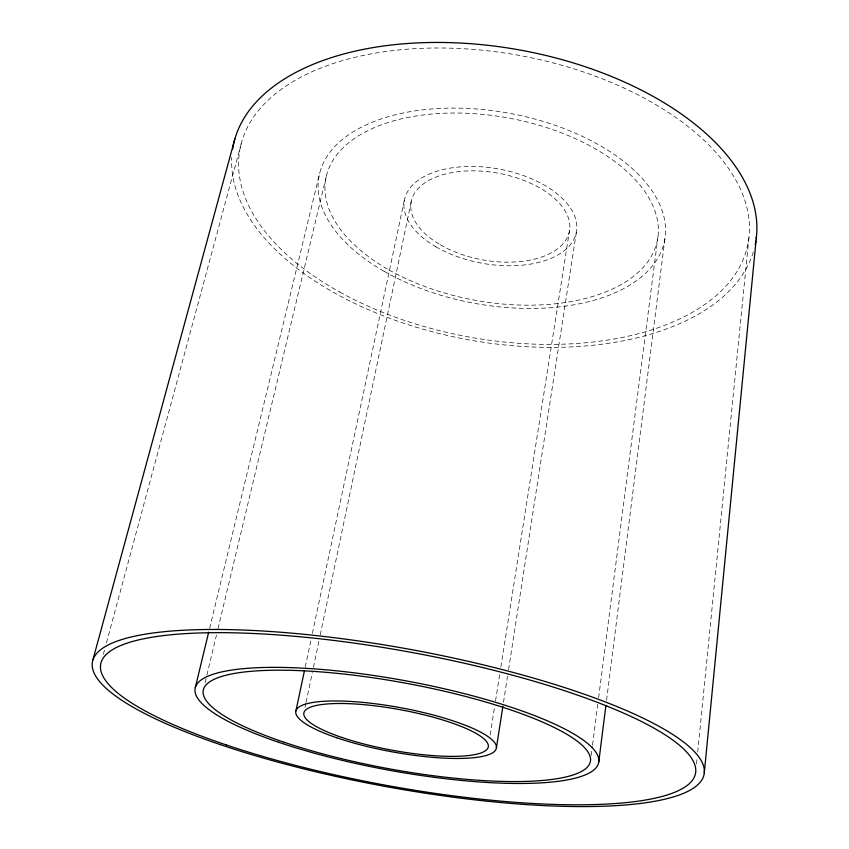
<?xml version="1.0" encoding="UTF-8"?>
<svg xmlns="http://www.w3.org/2000/svg" width="849" height="849" viewBox="0 0 849 849"><rect width="100%" height="100%" fill="white"/><g stroke="black" fill="none" stroke-linecap="round" stroke-linejoin="round"><path stroke-width="0.64" stroke-dasharray="4.25 3.18" d="M696.509 763.951L697.167 757.361M697.698 752.097L749.115 235.884M606.568 700.223L665.096 237.349M591.18 755.514L592.358 746.313M592.528 745.008L597.77 704.277M598.619 697.708L657.986 236.584M503.489 702.293L507.543 676.122M508.562 669.585L576.503 231.363M490.17 734.947L494.691 706.188M495.519 700.956L499.838 673.512M500.857 666.974L569.552 230.355M305.014 707.461L305.831 703.577M306.107 702.282L312.358 672.482M313.451 667.293L319.16 640.082M320.253 634.903L411.404 200.842M305.247 666.985L311.021 639.775M312.4 633.29L404.548 199.282M205.034 682.808L206.572 676.366M206.88 675.072L216.453 635.094M218.002 628.653L326.663 174.756M209.629 628.302L319.755 172.888M103.355 654.314L104.735 649.188M106.465 642.799L241.901 141.189M753.318 252.004A265.652 147.153 10.4 0 1 468.627 339.812A265.652 147.153 10.4 0 1 231.756 157.33M435.739 246.688A87.479 47.873 10.4 0 0 575.739 234.706A87.479 47.873 10.4 0 0 459.638 166.935A87.479 47.873 10.4 0 0 435.739 246.688M440.323 244.788A80.464 44.021 10.4 0 0 568.872 233.422A80.464 44.021 10.4 0 0 461.707 171.307A80.464 44.021 10.4 0 0 440.323 244.788M384.194 271.362A175.754 96.616 10.4 0 0 663.738 244.141A175.754 96.616 10.4 0 0 427.503 109.341A175.754 96.616 10.4 0 0 384.194 271.362M388.98 269.918A168.643 92.658 10.4 0 0 656.744 243.122A168.643 92.658 10.4 0 0 429.254 114.275A168.643 92.658 10.4 0 0 388.98 269.918M339.791 292.077A258.372 143.014 10.4 0 0 747.481 246.114A258.372 143.014 10.4 0 0 394.806 50.388A258.372 143.014 10.4 0 0 339.791 292.077"/><path stroke-width="1.27" d="M704.277 773.014L756.47 236.372M598.757 762.031L605.899 705.487M496.389 748.075L502.884 706.209M295.898 711.027L304.42 670.869M195.323 687.478L208.695 632.165M92.859 660.013L234.855 138.992M232.562 149.424A265.652 147.153 10.4 0 1 514.887 49.125A265.652 147.153 10.4 0 1 756.194 238.739M755.854 241.095A265.652 147.153 10.4 0 1 755.217 244.586M336.724 737.76A101.944 22.456 10.4 0 0 495.858 749.603A101.944 22.456 10.4 0 0 355.742 701.794A101.944 22.456 10.4 0 0 336.724 737.76M341.839 737.452A93.761 20.652 10.4 0 0 487.867 748.128A93.761 20.652 10.4 0 0 358.511 704.224A93.761 20.652 10.4 0 0 341.839 737.452M278.504 742.217A205.161 45.475 10.4 0 0 597.781 765.161A205.161 45.475 10.4 0 0 314.406 668.885A205.161 45.475 10.4 0 0 278.504 742.217M284.044 742.238A196.819 43.596 10.4 0 0 589.641 763.792A196.819 43.596 10.4 0 0 316.751 671.601A196.819 43.596 10.4 0 0 284.044 742.238M220.262 744.605A310.967 69.65 10.4 0 0 702.94 777.896A310.967 69.65 10.4 0 0 271.574 631.571A310.967 69.65 10.4 0 0 220.262 744.605M226.343 744.966A302.371 67.655 10.4 0 0 694.535 776.612A302.371 67.655 10.4 0 0 273.495 634.628A302.371 67.655 10.4 0 0 226.343 744.966"/></g></svg>
